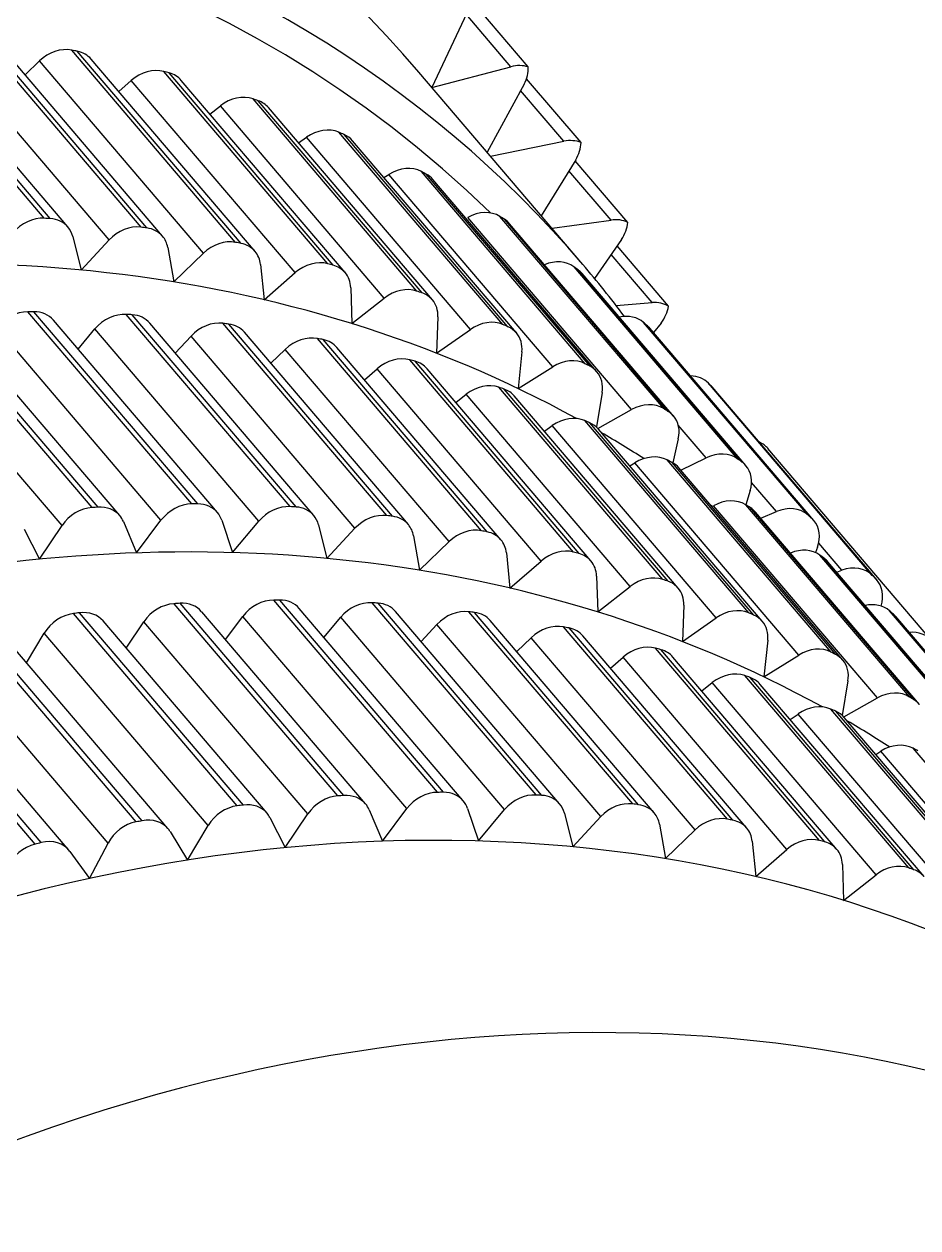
# Model space of a CAD drawing. Extents: x 741 to 1339, y 725 to 848.
# Drawn here: x 1106.60554 to 1106.6097, y 787.24812 to 787.25372 of the extents above; entities that cross this region are included whole.
import ezdxf

# ---------------------------------------------------------------- set-up
doc = ezdxf.new("R2010")
doc.units = 0
doc.header["$MEASUREMENT"] = 0
doc.linetypes.add('CONTINU', pattern=[0])
for name, color, linetype in [('Lay Out', 31, 'CONTINUOUS'), ('PAREDES', 7, 'CONTINUOUS'), ('PENA-008', 8, 'CONTINUOUS')]:
    doc.layers.add(name, color=color, linetype=linetype)

# ---------------------------------------------------------------- blocks, each defined once
blk = doc.blocks.new('A$C12870BC7')
at = {"layer": 'Lay Out', "linetype": 'CONTINU', "ltscale": 0.6}
for p, q in [((1.252118120407999, 1.479768781828554), (1.252120744874787, 1.480944542950212)), ((1.252137773391837, 1.47974973918592), (1.252140336824482, 1.48092550030735)), ((1.252174760063326, 1.479666732794314), (1.252177384530114, 1.480842493915972)), ((1.252281569758225, 1.479495959350672), (1.252284194225012, 1.48067172047233)), ((1.252432873320345, 1.479444324492462), (1.252435497787133, 1.48062008561412)), ((1.252451000451401, 1.479424305303993), (1.252453624918189, 1.480600066425424)), ((1.252481700609451, 1.479347890596657), (1.252484325076239, 1.480523651718087)), ((1.252483897837465, 1.480333713563525), (1.252577035891363, 1.480339450770018)), ((1.252574411424575, 1.479163567580301), (1.252577035891363, 1.480339450770018)), ((1.252721320530668, 1.479104242423929), (1.252723944997456, 1.48028000354536)), ((1.252737799740771, 1.479083368757912), (1.252740424207559, 1.480259129879343)), ((1.252762762692328, 1.479013667802676), (1.252765387159116, 1.480189550992392)), ((1.252764959920341, 1.479991922539668), (1.252842961514716, 1.479992654949157)), ((1.252840398081958, 1.478816893827499), (1.252842961514716, 1.479992654949157)), ((1.252982302390933, 1.47875000044148), (1.252984926857721, 1.479925761563138)), ((1.25299707264594, 1.478728272297914), (1.252999697112728, 1.479904033419345)), ((1.25301678666392, 1.478665773367922), (1.253019411130708, 1.479841534489353)), ((1.251250215344271, 1.47862915290095), (1.251252900845088, 1.479804914022608)), ((1.251410918159536, 1.478601809619178), (1.251413542626324, 1.479777570740609)), ((1.25143343974662, 1.47858496420433), (1.251436064213408, 1.479760725325988)), ((1.251484525297769, 1.478489873058763), (1.251487149764557, 1.479665634180421)), ((1.252163163582168, 1.479618515846298), (1.252091265399031, 1.479474353275393)), ((1.253018983891934, 1.479635361261145), (1.253080933514866, 1.479632797828501)), ((1.253078309048078, 1.478457036706843), (1.253080933514866, 1.479632797828501)), ((1.25321465925299, 1.478382941295806), (1.253217283719778, 1.479558702417236)), ((1.251616175876052, 1.478348151852217), (1.25161880034284, 1.479523912973875)), ((1.252091265399031, 1.479474353275393), (1.252281569758225, 1.479495959350672)), ((1.253227720552786, 1.478360480742751), (1.253230283985431, 1.479536241864182)), ((1.251774376292701, 1.478312629999365), (1.251777000759489, 1.479488391121023)), ((1.25179549409529, 1.478294685970624), (1.251798118562078, 1.479470447092282)), ((1.253242734944138, 1.478305427974348), (1.253245359410926, 1.479481189095779)), ((1.251839316587166, 1.47820533203155), (1.251841941053954, 1.479381093153208)), ((1.252465953808723, 1.479292105418764), (1.252382764314916, 1.479151971099029)), ((1.253244932172151, 1.479265616614313), (1.25328991431229, 1.479261344226572)), ((1.251841513815179, 1.479204582503073), (1.251961751014619, 1.479224601691541)), ((1.251959126547831, 1.478048840570111), (1.251961751014619, 1.479224601691541)), ((1.253287289845503, 1.478085583105141), (1.25328991431229, 1.479261344226572)), ((1.254232586162516, 1.479214714165593), (1.253883348977183, 1.479057978567582)), ((1.254225994478475, 1.478891599579967), (1.254226726887737, 1.479212028664662)), ((1.254287028589829, 1.478838133698375), (1.25428800513555, 1.479255973224937)), ((1.252114214224889, 1.478005140146408), (1.252116777657534, 1.479180901267839)), ((1.252133867208727, 1.477986097503546), (1.252136430641372, 1.479161858624977)), ((1.252382764314916, 1.479151971099029), (1.252574411424575, 1.479163567580301)), ((1.253417475605033, 1.478004529805204), (1.253420100071821, 1.479180412994921)), ((1.253428705881561, 1.477981458911174), (1.253431330348349, 1.479157220032604)), ((1.253439753055659, 1.477934096440706), (1.253442316488417, 1.479109857562136)), ((1.253881823124402, 1.47797535550005), (1.25388444759119, 1.47915111662148)), ((1.252170853880216, 1.477903091112168), (1.252173478347004, 1.479078852233599)), ((1.253883348977183, 1.479057978567582), (1.254225994478475, 1.478891599579967)), ((1.252742255230942, 1.478950680599766), (1.252648140631209, 1.478815062804344)), ((1.25217305110823, 1.478895994035994), (1.252280288041902, 1.478908078789956)), ((1.252277663575114, 1.477732317668526), (1.252280288041902, 1.478908078789956)), ((1.2534418282155, 1.478883909281805), (1.253469049429214, 1.478879881030409)), ((1.253466424962426, 1.477704119908978), (1.253469049429214, 1.478879881030409)), ((1.252428967137234, 1.477680682810316), (1.252431591604022, 1.478856443931747)), ((1.252447094268291, 1.47766066362162), (1.252449657700936, 1.478836424743278)), ((1.252648140631209, 1.478815062804344), (1.252840398081958, 1.478816893827499)), ((1.250190235931996, 1.477585103391831), (1.250192860398784, 1.478760864513262)), ((1.253589896969743, 1.477616474925), (1.25359258247056, 1.478792236046658)), ((1.253599296222774, 1.477592915758052), (1.253601920689562, 1.478768676879483)), ((1.254219891067351, 1.478789672614013), (1.253883348977183, 1.478660768570691)), ((1.254187726090549, 1.47846765664228), (1.254188397465782, 1.478777587859824)), ((1.254244426780019, 1.478411139055126), (1.254245281257681, 1.478801879436261)), ((1.250216297497559, 1.477572042092035), (1.250218921964347, 1.478747803213466)), ((1.251105076227418, 1.47873120193519), (1.251068577828846, 1.478578494588575)), ((1.252477733392197, 1.477584126845997), (1.252480418893128, 1.478760010035714)), ((1.253606925486793, 1.477553243585746), (1.25360954995358, 1.478729004707176)), ((1.250291857727461, 1.477461814486944), (1.250294421160106, 1.47863769767666)), ((1.251068577828846, 1.478578494588575), (1.251250215344271, 1.47862915290095)), ((1.252991030268845, 1.478595584139768), (1.252886356767817, 1.478465215277922)), ((1.25388328794304, 1.478637941813005), (1.254187726090549, 1.47846765664228)), ((1.250451645031035, 1.477367821955269), (1.25045420846368, 1.478543583076927)), ((1.252479930620211, 1.478570071881151), (1.252573129708253, 1.478575687019358)), ((1.252570505241465, 1.477399925897927), (1.252573129708253, 1.478575687019358)), ((1.250615277483575, 1.477357324088118), (1.250617901950363, 1.478533085209776)), ((1.250640240435132, 1.477342920037856), (1.25064286490192, 1.478518803227573)), ((1.252717414347558, 1.477340600741556), (1.252720038814346, 1.478516361863214)), ((1.252733893557661, 1.477319727075539), (1.252736518024449, 1.47849548819697)), ((1.253614981989472, 1.477314111937332), (1.25361760645626, 1.478489873058763)), ((1.251479337398337, 1.47845752497976), (1.251430876313862, 1.478307014861159)), ((1.252758856509217, 1.477250026120302), (1.252761419941862, 1.47842578724196)), ((1.252886356767817, 1.478465215277922), (1.253078309048078, 1.478457036706843)), ((1.250707255889438, 1.477237331025137), (1.250709880356226, 1.478413092146795)), ((1.253731313005801, 1.47722036354223), (1.253733937472589, 1.478396124663888)), ((1.25373882020142, 1.477196316102365), (1.253741444668208, 1.478372077223796)), ((1.251430876313862, 1.478307014861159), (1.251616175876052, 1.478348151852217)), ((1.253743580862078, 1.477164578364338), (1.253746205328866, 1.478340461554282)), ((1.254173566176746, 1.478366217949244), (1.253882494499635, 1.478272713690487)), ((1.254115949975585, 1.478046521273811), (1.254116621350818, 1.47834802978393)), ((1.254168073106712, 1.477987196117667), (1.25416892758426, 1.478364753130492)), ((1.250709514151595, 1.478251351751553), (1.250861550122977, 1.478302742473417)), ((1.250858925656189, 1.477126981351759), (1.250861550122977, 1.478302742473417)), ((1.251021459494837, 1.477108060777411), (1.251024022927481, 1.478283821898842)), ((1.2510452017641, 1.477092313976684), (1.251047826230888, 1.478268075098114)), ((1.252760992703088, 1.478228280857522), (1.252839055331606, 1.478229013266784)), ((1.252836430864818, 1.477053130077067), (1.252839055331606, 1.478229013266784)), ((1.253211119274511, 1.478228402925808), (1.253096375145105, 1.478103771270227)), ((1.251104038647554, 1.476991851829254), (1.251106663114342, 1.478167612950685)), ((1.251831260084487, 1.47816504951804), (1.251770897348365, 1.478017346968656)), ((1.25297833517368, 1.476986358759333), (1.252980959640468, 1.478162119880764)), ((1.253882311397319, 1.478195932778519), (1.254115949975585, 1.478046521273811)), ((1.252993166462829, 1.476964630615541), (1.252995790929617, 1.478140391737199)), ((1.253096375145105, 1.478103771270227), (1.253287289845503, 1.478085583105141)), ((1.251106296909597, 1.478001478099642), (1.251248933627949, 1.478041272340235)), ((1.251246309161161, 1.476865511218804), (1.251248933627949, 1.478041272340235)), ((1.251770897348365, 1.478017346968656), (1.251959126547831, 1.478048840570111)), ((1.253012880480696, 1.476902131685549), (1.253015504947484, 1.478077892806979)), ((1.251407011976312, 1.476838167936805), (1.2514096364431, 1.478013929058235)), ((1.251429533563396, 1.476821322521957), (1.251432096996155, 1.477997083643615)), ((1.253840991303832, 1.476817660475419), (1.253843676804763, 1.47799342159685)), ((1.253846606442153, 1.476793246830923), (1.253849230908941, 1.477969007952353)), ((1.253849230908941, 1.476769809732033), (1.253851855375729, 1.477945570853691)), ((1.254093794593246, 1.477946181194667), (1.253880907612711, 1.47789015188043)), ((1.254011032338212, 1.477630146566), (1.254011642679302, 1.477924575119388)), ((1.254058272740394, 1.477568135908925), (1.254059127217943, 1.477937026077981)), ((1.251480619114659, 1.476726231376617), (1.251483243581447, 1.477901992498047)), ((1.253015016674681, 1.477871719578772), (1.253077027331756, 1.477869156146127)), ((1.253074402864968, 1.47669327295641), (1.253077027331756, 1.477869156146127)), ((1.252159257399057, 1.477854874164152), (1.252087359215807, 1.477710711593019)), ((1.253401728804306, 1.47785060177641), (1.253277280251268, 1.477732073531953)), ((1.251482877376816, 1.47773097491806), (1.251614833125586, 1.477760271291501)), ((1.251612269692941, 1.476584510169843), (1.251614833125586, 1.477760271291501)), ((1.25321075306988, 1.476619177545146), (1.253213316502524, 1.477795060734863)), ((1.253223753335533, 1.476596839060377), (1.253226377802321, 1.477772600182035)), ((1.251770470109591, 1.476548866248933), (1.251773033542236, 1.47772474943865)), ((1.251791587912066, 1.476530922220192), (1.251794151344825, 1.477706683341623)), ((1.252087359215807, 1.477710711593019), (1.252277663575114, 1.477732317668526)), ((1.253238828761027, 1.476541786291975), (1.253241453227815, 1.477717547413405)), ((1.253277280251268, 1.477732073531953), (1.253466424962426, 1.477704119908978)), ((1.253875292474504, 1.477728899758333), (1.254011032338212, 1.477630146566)), ((1.251835410404055, 1.476441690349404), (1.2518379738367, 1.477617451470834)), ((1.253918626693576, 1.476410196747949), (1.253921251160364, 1.47758595786938)), ((1.25246198659147, 1.477528341668332), (1.252378858131806, 1.477388329416655)), ((1.253922288740227, 1.476385538966881), (1.253924852172872, 1.477561300088311)), ((1.253923387354234, 1.47637028043907), (1.253925950786879, 1.477546041560501)), ((1.253980881487109, 1.477531027169036), (1.253925950786879, 1.477519674824336)), ((1.253240964955012, 1.477501974932167), (1.253285947095037, 1.47749758047614)), ((1.253283383662392, 1.476321819354482), (1.253285947095037, 1.47749758047614)), ((1.250291491522717, 1.477454002120496), (1.250279467802784, 1.477298853409522)), ((1.251837607632069, 1.47744081875264), (1.251957844831509, 1.477460960009395)), ((1.251955220364721, 1.476285198887737), (1.251957844831509, 1.477460960009395)), ((1.252110247007636, 1.476241498464034), (1.252112871474424, 1.477417259585465)), ((1.253413569421923, 1.476240888122831), (1.253416193888711, 1.477416649244489)), ((1.253562004380797, 1.477463645510099), (1.253437616861788, 1.477359521316131)), ((1.250279467802784, 1.477298853409522), (1.250451645031035, 1.477367821955269)), ((1.252129899991473, 1.476222455821173), (1.252132524458261, 1.477398216942831)), ((1.252378858131806, 1.477388329416655), (1.252570505241465, 1.477399925897927)), ((1.25342479969845, 1.4762178172288), (1.253427424165238, 1.477393578350231)), ((1.252166947697106, 1.476139327361508), (1.25216951112975, 1.477315210551225)), ((1.253435846872549, 1.476170332690046), (1.253438410305307, 1.47734621587999)), ((1.253438349271164, 1.477349877926528), (1.253614981989472, 1.477314111937332)), ((1.250705974173115, 1.477221218019778), (1.250681621562649, 1.477066923786353)), ((1.252169144925119, 1.477132230285335), (1.252276381858792, 1.477144437107583)), ((1.252273757392004, 1.475968675986152), (1.252276381858792, 1.477144437107583)), ((1.252738349047831, 1.477186916849107), (1.252644234448098, 1.477051421121971)), ((1.253963791935917, 1.475999559246631), (1.253966416402704, 1.477175320368062)), ((1.253965500891127, 1.475974779397276), (1.253968125357915, 1.477150540518934)), ((1.253965745027472, 1.475967699440318), (1.25396830846023, 1.477143460561976)), ((1.250681621562649, 1.477066923786353), (1.250858925656189, 1.477126981351759)), ((1.252425060954124, 1.475917041127943), (1.252427685420912, 1.477092802249373)), ((1.25343792203239, 1.477120145531373), (1.25346508221196, 1.477116239348263)), ((1.253462457745172, 1.475940356158546), (1.25346508221196, 1.477116239348263)), ((1.253732350585665, 1.476917268145073), (1.253732777824439, 1.477118192439704)), ((1.252443127051038, 1.475897021939474), (1.252445751517826, 1.477072783060905)), ((1.252644234448098, 1.477051421121971), (1.252836430864818, 1.477053130077067)), ((1.253585990786519, 1.475852833242854), (1.253588615253307, 1.477028594364285)), ((1.253691335662779, 1.477069243082425), (1.253599296222774, 1.477001495218857)), ((1.251101170044194, 1.476967560252817), (1.251064671645622, 1.476814852906202)), ((1.252473827209087, 1.475820485163851), (1.252476451675875, 1.476996246285282)), ((1.253595390039663, 1.475829274075679), (1.253598014506451, 1.477005035197337)), ((1.253602958269539, 1.475789601903372), (1.253605582736327, 1.47696536302503)), ((1.253605582736327, 1.476950104496993), (1.253732350585665, 1.476917268145073)), ((1.251064671645622, 1.476814852906202), (1.251246309161161, 1.476865511218804)), ((1.252476024437101, 1.476806430199005), (1.252569223525143, 1.476812045337212)), ((1.252566599058355, 1.475636284215554), (1.252569223525143, 1.476812045337212)), ((1.252987063051592, 1.476831820389336), (1.252882450584707, 1.476701573595548)), ((1.252713508164447, 1.47557695905941), (1.252716132631235, 1.476752720180841)), ((1.253976364962909, 1.475588189335824), (1.253978989429697, 1.476763950457482)), ((1.251475431215226, 1.476693883297614), (1.251426909096608, 1.476543373178785)), ((1.252729987374551, 1.475555963325107), (1.252732611841338, 1.476731846514824)), ((1.252882450584707, 1.476701573595548), (1.253074402864968, 1.47669327295641)), ((1.253611014772218, 1.475550470254959), (1.253613639239006, 1.476726231376617)), ((1.253818042477974, 1.476515175419465), (1.253818469716748, 1.476693639161041)), ((1.252754889291964, 1.475486384438156), (1.252757513758752, 1.476662145559587)), ((1.253727406822577, 1.475456721859857), (1.253730031289365, 1.476632482981515)), ((1.253789173343307, 1.476668981379973), (1.253730458528139, 1.476631018162763)), ((1.251426909096608, 1.476543373178785), (1.251612269692941, 1.476584510169843)), ((1.25373491401831, 1.475432674419991), (1.253737477450954, 1.47660843554165)), ((1.253739674678968, 1.475400936682192), (1.253742299145756, 1.476576697803623)), ((1.253742238111727, 1.47653922285933), (1.253818042477974, 1.476515175419465)), ((1.252757086519978, 1.476464639175148), (1.252835149148382, 1.476465249516352)), ((1.252832524681594, 1.475289488394694), (1.252835149148382, 1.476465249516352)), ((1.2532072130914, 1.476464639175148), (1.253092468961995, 1.476340007519795)), ((1.251827292867347, 1.476401285767608), (1.251766991165255, 1.476253705286283)), ((1.252974428990569, 1.47522271707696), (1.252977053457357, 1.476398478198391)), ((1.252989199245576, 1.475200988933395), (1.252991884746393, 1.476376750054825)), ((1.253008974297586, 1.475138490003175), (1.253011537730345, 1.476314251124833)), ((1.253092468961995, 1.476340007519795), (1.253283383662392, 1.476321819354482)), ((1.251766991165255, 1.476253705286283), (1.251955220364721, 1.476285198887737)), ((1.253855090183606, 1.476264447289779), (1.253832202391777, 1.476251508058269)), ((1.253871752496025, 1.47610954271515), (1.253872118700656, 1.476275555498134)), ((1.253837085120722, 1.475054018793045), (1.25383970958751, 1.476229779914703)), ((1.253842700258929, 1.475029605148549), (1.253845263691687, 1.47620536626998)), ((1.253845263691687, 1.475006045981601), (1.253847949192505, 1.476181929171318)), ((1.252155290181804, 1.476091232481778), (1.252083453032697, 1.475947069910646)), ((1.25301111049157, 1.476108077896626), (1.253073060114502, 1.476105392395695)), ((1.253070496681858, 1.474929631274037), (1.253073060114502, 1.476105392395695)), ((1.253397761587053, 1.476086838025751), (1.253273374068044, 1.475968431849807)), ((1.253847766090303, 1.476118697831836), (1.253871752496025, 1.47610954271515)), ((1.253206785852626, 1.474855535863), (1.253209410319414, 1.476031296984431)), ((1.252083453032697, 1.475947069910646), (1.252273757392004, 1.475968675986152)), ((1.253219847152423, 1.474833075309945), (1.25322247161921, 1.476008836431376)), ((1.253273374068044, 1.475968431849807), (1.253462457745172, 1.475940356158546)), ((1.253234922577917, 1.474778022541543), (1.253237547044705, 1.475953783662973)), ((1.253914720510465, 1.474646555065576), (1.253917344977253, 1.475822316187006)), ((1.253918382557117, 1.474621897284507), (1.253920945989762, 1.475797658406165)), ((1.25245808040836, 1.475764699985959), (1.252374951948696, 1.475624565666223)), ((1.253237058771788, 1.475738333249794), (1.253282040911927, 1.475733938793766)), ((1.253919420136981, 1.474606516688411), (1.253922044603769, 1.475782277810069)), ((1.253279416445139, 1.474558177672336), (1.253282040911927, 1.475733938793766)), ((1.253558098197686, 1.475700003827953), (1.253433649644535, 1.475595879633985)), ((1.252374951948696, 1.475624565666223), (1.252566599058355, 1.475636284215554)), ((1.25340960220467, 1.474477246440685), (1.253412226671458, 1.475653007562116)), ((1.253420832481197, 1.474454175546427), (1.253423517982128, 1.475629936668085)), ((1.253431879655295, 1.4744066910079), (1.253434504122083, 1.475582452129331)), ((1.253434443088054, 1.475586236244382), (1.253611014772218, 1.475550470254959)), ((1.252734442864607, 1.47542327516696), (1.252640328264874, 1.475287779439597)), ((1.25343401584928, 1.475356503849), (1.25346117602885, 1.47535247559783)), ((1.253458551562062, 1.474176714476172), (1.25346117602885, 1.47535247559783)), ((1.252640328264874, 1.475287779439597), (1.252832524681594, 1.475289488394694)), ((1.253582084603408, 1.474089191560481), (1.253584709070196, 1.475264952681911)), ((1.252983156868481, 1.475068178706962), (1.252878483367454, 1.474937809845116)), ((1.252878483367454, 1.474937809845116), (1.253070496681858, 1.474929631274037))]:
    blk.add_line(p, q, dxfattribs=at)
for centre, radius, start, end in [((1.151145028190626, 3.019458048536237), 1.466147559632665, 260.8806133861786, 279.1194392848835), ((1.151405054223687, -152.0120700021812), 153.5083563845369, 89.91880504420473, 89.98258411673037), ((1.151502251046168, -139.2079298280055), 140.6997006626653, 89.91172979516497, 89.98109781526222)]:
    blk.add_arc(centre, radius, start, end, dxfattribs=at)
for centre, major_axis, ratio, start_param, end_param in [((1.15114504890937, 5.828385070437591), (2.344892712631126e-15, 4.255094146988052), 0.5783642864339333, 3.047316074371338, 3.235869169235229), ((1.246034606390822, 1.479168450309018), (0.007849841200368564, -1.745575585321846e-05), 0.8089340818482185, 4.205712230032077e-06, 2.229350805282593), ((1.246031981924034, 1.477992689187587), (0.007849841200368564, -1.745575585321846e-05), 0.8089340818482185, 6.283098220825195, 9.424691200256348), ((1.246031981924034, 1.477992689187587), (0.007699819354609102, -1.708955118496912e-05), 0.8089340707589203, 0.07397518306970596, 3.061085939407349), ((1.246026732990458, 1.475641166944499), (0.007699819354609102, -1.708955118496912e-05), 0.8089340707589203, 0.2972365319728851, 0.9991498589515686), ((1.252589242713725, 1.480210424658409), (0.000159970405913555, -3.662046682493362e-07), 0.8089340472728174, 0.5714225769042969, 1.648749470710754), ((1.246029357457246, 1.476816928066157), (0.00794981507480062, -1.769989229871801e-05), 0.8089341051817623, 0.5675672292709351, 0.5714225769042969), ((1.252605355719083, 1.480189917197023), (0.000159970405913555, -3.662046682493362e-07), 0.8089340472728174, 3.401769888000672e-08, 0.5675672292709351), ((1.252844914606271, 1.479863262632918), (0.000159970405913555, -3.662046682493362e-07), 0.8089340472728174, 0.5073084235191345, 1.584635376930237), ((1.246029357457246, 1.476816928066157), (0.00794981507480062, -1.769989229871801e-05), 0.8089341051817623, 0.5034530758857727, 0.5073084235191345), ((1.252859440724706, 1.479841900693984), (0.000159970405913555, -3.662046682493362e-07), 0.8089340472728174, 6.283185482025146, 6.786638259887695), ((1.251995502878231, 1.479685775437176), (0.000159970405913555, -3.662046682493362e-07), 0.8089340472728174, 0.6996508240699768, 1.776977777481079), ((1.246026732990458, 1.475641166944499), (0.00794981507480062, -1.769989229871801e-05), 0.8089341051817623, 0.695795476436615, 0.6996508240699768), ((1.252014789657437, 1.479667098998945), (0.000159970405913555, -3.662046682493362e-07), 0.8089340472728174, 0.0001322138559771702, 0.695795476436615), ((1.252014789657437, 1.479667098998945), (0.000159970405913555, -3.662046682493362e-07), 0.8089340472728174, 5.90165376663208, 6.283317565917969), ((1.253072571841699, 1.479503527580547), (0.000159970405913555, -3.662046682493362e-07), 0.8089340472728174, 0.4431942999362946, 1.520521283149719), ((1.246029357457246, 1.476816928066157), (0.00794981507480062, -1.769989229871801e-05), 0.8089341051817623, 0.4393389225006104, 0.4431942999362946), ((1.25166121905022, 1.479399159250008), (0.000159970405913555, -3.662046682493362e-07), 0.8089340472728174, 0.7637649774551392, 1.841091871261597), ((1.252303969277136, 1.479367787716839), (0.000159970405913555, -3.662046682493362e-07), 0.8089340472728174, 0.6355367302894592, 1.712863683700562), ((1.253085389005037, 1.479481433232124), (0.000159970405913555, -3.662046682493362e-07), 0.8089340472728174, 6.283185005187988, 6.722524166107178), ((1.246025451274136, 1.475053286383783), (0.00794981507480062, -1.769989229871801e-05), 0.8089341051817623, 0.7599096298217773, 0.7637649774551392), ((1.251681909614035, 1.479381459357839), (0.000159970405913555, -3.662046682493362e-07), 0.8089340472728174, 6.283185005187988, 7.043095111846924), ((1.246026732990458, 1.475641166944499), (0.00794981507480062, -1.769989229871801e-05), 0.8089341051817623, 0.6316813230514526, 0.6355367302894592), ((1.252321730203562, 1.479348134733002), (0.000159970405913555, -3.662046682493362e-07), 0.8089340472728174, 3.284769150013744e-07, 0.6316813230514526), ((1.252321730203562, 1.479348134733002), (0.000159970405913555, -3.662046682493362e-07), 0.8089340472728174, 5.837539672851562, 6.283185482025146), ((1.251994221161908, 1.47909789487646), (0.000159970405913555, -3.662046682493362e-07), 0.8089340472728174, 0.6996508240699768, 1.776977777481079), ((1.253271359942346, 1.479132806388108), (0.000159970405913555, -3.662046682493362e-07), 0.8089340472728174, 0.3790801763534546, 1.456407070159912), ((1.246025451274136, 1.475053286383783), (0.00794981507480062, -1.769989229871801e-05), 0.8089341051817623, 0.695795476436615, 0.6996508240699768), ((1.252013446906972, 1.479079096370171), (0.000159970405913555, -3.662046682493362e-07), 0.8089340472728174, 0.0001322138559771702, 0.695795476436615), ((1.252586618246823, 1.479034541468693), (0.000159970405913555, -3.662046682493362e-07), 0.8089340472728174, 0.5714225769042969, 1.648749470710754), ((1.246029357457246, 1.476816928066157), (0.00794981507480062, -1.769989229871801e-05), 0.8089341051817623, 0.3752247989177704, 0.3790801763534546), ((1.253282346082415, 1.479110101698708), (0.000159970405913555, -3.662046682493362e-07), 0.8089340472728174, 6.283019065856934, 6.65841007232666), ((1.246022826807348, 1.473877525262125), (0.007699819354609102, -1.708955118496912e-05), 0.8089340707589203, 0.2972365319728851, 0.9991498589515686), ((1.246026732990458, 1.475641166944499), (0.00794981507480062, -1.769989229871801e-05), 0.8089341051817623, 0.5675672292709351, 0.5714225769042969), ((1.252602731252296, 1.479014156075593), (0.000159970405913555, -3.662046682493362e-07), 0.8089340472728174, 3.401741111019874e-08, 0.5675672292709351), ((1.252602731252296, 1.479014156075593), (0.000159970405913555, -3.662046682493362e-07), 0.8089340472728174, 5.773425579071045, 6.283185482025146), ((1.252302687560814, 1.478779907156124), (0.000159970405913555, -3.662046682493362e-07), 0.8089340472728174, 0.6355367302894592, 1.712863683700562), ((1.253440363396749, 1.478752563874124), (0.000159970405913555, -3.662046682493362e-07), 0.8089340472728174, 0.3149660229682922, 1.392292976379395), ((1.254143720496359, 1.478780639565386), (0.000159970405913555, -3.662046682493362e-07), 0.8089340472728174, 0.4625006020069122, 1.032553672790527), ((1.246025451274136, 1.475053286383783), (0.00794981507480062, -1.769989229871801e-05), 0.8089341051817623, 0.6316813230514526, 0.6355367302894592), ((1.252320387453096, 1.478760254172286), (0.000159970405913555, -3.662046682493362e-07), 0.8089340472728174, 3.284772276401782e-07, 0.6316813230514526), ((1.252842290139483, 1.478687379443201), (0.000159970405913555, -3.662046682493362e-07), 0.8089340472728174, 0.5073084235191345, 1.584635376930237), ((1.254151288726121, 1.478906736039491), (0.000159970405913555, -3.662046682493362e-07), 0.8089340472728174, 5.157229900360107, 5.727282524108887), ((1.246029357457246, 1.476816928066157), (0.00794981507480062, -1.769989229871801e-05), 0.8089341051817623, 0.311110645532608, 0.3149660229682922), ((1.253449518513548, 1.478729370911807), (0.000159970405913555, -3.662046682493362e-07), 0.8089340472728174, 8.544111551600508e-08, 0.311110645532608), ((1.246026732990458, 1.475641166944499), (0.00794981507480062, -1.769989229871801e-05), 0.8089341051817623, 0.5034530758857727, 0.5073084235191345), ((1.252856816257918, 1.478666139572553), (0.000159970405913555, -3.662046682493362e-07), 0.8089340472728174, 6.283185482025146, 6.786638259887695), ((1.246018859590095, 1.472113761511693), (0.007699819354609102, -1.708955118496912e-05), 0.8089340707589203, 0.9991498589515686, 3.102003335952759), ((1.252856816257918, 1.478666139572553), (0.000159970405913555, -3.662046682493362e-07), 0.8089340472728174, 5.709311485290527, 6.283185482025146), ((1.25130246054357, 1.478506840541897), (0.000159970405913555, -3.662046682493362e-07), 0.8089340472728174, 0.8278791308403015, 1.905206084251404), ((1.246022826807348, 1.473877525262125), (0.00794981507480062, -1.769989229871801e-05), 0.8089341051817623, 0.8240237236022949, 0.8278791308403015), ((1.25132455489188, 1.478490239263394), (0.000159970405913555, -3.662046682493362e-07), 0.8089340472728174, 6.283023834228516, 7.107209205627441), ((1.252585275496472, 1.478446660907977), (0.000159970405913555, -3.662046682493362e-07), 0.8089340472728174, 0.5714225769042969, 1.648749470710754), ((1.25132455489188, 1.478490239263394), (0.000159970405913555, -3.662046682493362e-07), 0.8089340472728174, 6.029881954193115, 6.283023834228516), ((1.246025451274136, 1.475053286383783), (0.00794981507480062, -1.769989229871801e-05), 0.8089341051817623, 0.5675672292709351, 0.5714225769042969), ((1.252601449535973, 1.478426153446591), (0.000159970405913555, -3.662046682493362e-07), 0.8089340472728174, 3.40174004520577e-08, 0.5675672292709351), ((1.253578849795531, 1.478364264857575), (0.000159970405913555, -3.662046682493362e-07), 0.8089340472728174, 0.2508518993854523, 1.328178882598877), ((1.25307000840894, 1.478327766459117), (0.000159970405913555, -3.662046682493362e-07), 0.8089340472728174, 0.4431942999362946, 1.520521283149719), ((1.254096846298808, 1.478361213152013), (0.000159970405913555, -3.662046682493362e-07), 0.8089340472728174, 0.3983864784240723, 0.9684394598007202), ((1.246026732990458, 1.475641166944499), (0.00794981507480062, -1.769989229871801e-05), 0.8089341051817623, 0.4393389225006104, 0.4431942999362946), ((1.246029357457246, 1.476816928066157), (0.00794981507480062, -1.769989229871801e-05), 0.8089341051817623, 0.2469965219497681, 0.2508518993854523), ((1.253586234922977, 1.478340827758913), (0.000159970405913555, -3.662046682493362e-07), 0.8089340472728174, 6.283185482025146, 6.530181884765625), ((1.254114363088775, 1.478486577216856), (0.000159970405913555, -3.662046682493362e-07), 0.8089340472728174, 5.093115329742432, 5.663168430328369), ((1.25092337767785, 1.478183359751412), (0.000159970405913555, -3.662046682493362e-07), 0.8089340472728174, 0.8919932246208191, 1.969320178031921), ((1.251658655617575, 1.478223398128577), (0.000159970405913555, -3.662046682493362e-07), 0.8089340472728174, 0.7637649774551392, 1.841091871261597), ((1.246022826807348, 1.473877525262125), (0.00794981507480062, -1.769989229871801e-05), 0.8089341051817623, 0.7599096298217773, 0.7637649774551392), ((1.253082764538249, 1.478305672110693), (0.000159970405913555, -3.662046682493362e-07), 0.8089340472728174, 6.283185005187988, 6.722524166107178), ((1.246021484056882, 1.47328964470141), (0.00794981507480062, -1.769989229871801e-05), 0.8089341051817623, 0.8881378769874573, 0.8919932246208191), ((1.250946631674196, 1.478167979155543), (0.000159970405913555, -3.662046682493362e-07), 0.8089340472728174, 2.948920609924244e-07, 0.8881378769874573), ((1.251679285147247, 1.478205698236181), (0.000159970405913555, -3.662046682493362e-07), 0.8089340472728174, 6.283185005187988, 7.043095111846924), ((1.253082764538249, 1.478305672110693), (0.000159970405913555, -3.662046682493362e-07), 0.8089340472728174, 5.64519739151001, 6.283185005187988), ((1.251679285147247, 1.478205698236181), (0.000159970405913555, -3.662046682493362e-07), 0.8089340472728174, 5.965767860412598, 6.283185005187988), ((1.252841008423047, 1.478099498882486), (0.000159970405913555, -3.662046682493362e-07), 0.8089340472728174, 0.5073084235191345, 1.584635376930237), ((1.246025451274136, 1.475053286383783), (0.00794981507480062, -1.769989229871801e-05), 0.8089341051817623, 0.5034530758857727, 0.5073084235191345), ((1.252855473507452, 1.478078259011838), (0.000159970405913555, -3.662046682493362e-07), 0.8089340472728174, 6.283185482025146, 6.786638259887695), ((1.253686391899691, 1.477969740361615), (0.000159970405913555, -3.662046682493362e-07), 0.8089340472728174, 0.1867377609014511, 1.192118883132935), ((1.251301178827248, 1.477918959980954), (0.000159970405913555, -3.662046682493362e-07), 0.8089340472728174, 0.8278791308403015, 1.905206084251404), ((1.25199159669512, 1.477922011686516), (0.000159970405913555, -3.662046682493362e-07), 0.8089340472728174, 0.6996508240699768, 1.776977777481079), ((1.253268735475558, 1.47795704526645), (0.000159970405913555, -3.662046682493362e-07), 0.8089340472728174, 0.3790801763534546, 1.456407070159912), ((1.254016830578735, 1.477945082580774), (0.000159970405913555, -3.662046682493362e-07), 0.8089340472728174, 0.3342723548412323, 0.9043253660202026), ((1.246021484056882, 1.47328964470141), (0.00794981507480062, -1.769989229871801e-05), 0.8089341051817623, 0.8240237236022949, 0.8278791308403015), ((1.251323212141415, 1.477902358702678), (0.000159970405913555, -3.662046682493362e-07), 0.8089340472728174, 6.283023834228516, 7.107209205627441), ((1.246022826807348, 1.473877525262125), (0.00794981507480062, -1.769989229871801e-05), 0.8089341051817623, 0.695795476436615, 0.6996508240699768), ((1.252010822440184, 1.477903335248513), (0.000159970405913555, -3.662046682493362e-07), 0.8089340472728174, 0.0001322138559771702, 0.695795476436615), ((1.246026732990458, 1.475641166944499), (0.00794981507480062, -1.769989229871801e-05), 0.8089341051817623, 0.3752247989177704, 0.3790801763534546), ((1.253279721615627, 1.47793434057705), (0.000159970405913555, -3.662046682493362e-07), 0.8089340472728174, 6.283019065856934, 6.65841007232666), ((1.246029357457246, 1.476816928066157), (0.00794981507480062, -1.769989229871801e-05), 0.8089341051817623, 0.1828823834657669, 0.1867377609014511), ((1.254044234894764, 1.47806922596321), (0.000159970405913555, -3.662046682493362e-07), 0.8089340472728174, 5.029001235961914, 5.599054336547852), ((1.253279721615627, 1.47793434057705), (0.000159970405913555, -3.662046682493362e-07), 0.8089340472728174, 5.581083297729492, 6.283019065856934), ((1.253691823935696, 1.477945814990036), (0.000159970405913555, -3.662046682493362e-07), 0.8089340472728174, 6.283185005187988, 6.466067790985107), ((1.246031981924034, 1.477992689187587), (0.007849841200368564, -1.745575585321846e-05), 0.8089340818482185, 6.234360694885254, 6.283098220825195), ((1.252010822440184, 1.477903335248513), (0.000159970405913555, -3.662046682493362e-07), 0.8089340472728174, 5.90165376663208, 6.283317565917969), ((1.253068665658475, 1.477739763830115), (0.000159970405913555, -3.662046682493362e-07), 0.8089340472728174, 0.4431942999362946, 1.520521283149719), ((1.25165731286711, 1.477635517567862), (0.000159970405913555, -3.662046682493362e-07), 0.8089340472728174, 0.7637649774551392, 1.841091871261597), ((1.246025451274136, 1.475053286383783), (0.00794981507480062, -1.769989229871801e-05), 0.8089341051817623, 0.4393389225006104, 0.4431942999362946), ((1.253081482821926, 1.477717791549978), (0.000159970405913555, -3.662046682493362e-07), 0.8089340472728174, 6.283185005187988, 6.722524166107178), ((1.246021484056882, 1.47328964470141), (0.00794981507480062, -1.769989229871801e-05), 0.8089341051817623, 0.7599096298217773, 0.7637649774551392), ((1.251678003430925, 1.477617817675466), (0.000159970405913555, -3.662046682493362e-07), 0.8089340472728174, 6.283185005187988, 7.043095111846924), ((1.252300002059883, 1.477604146034466), (0.000159970405913555, -3.662046682493362e-07), 0.8089340472728174, 0.6355367302894592, 1.712863683700562), ((1.253437738929961, 1.477576680684408), (0.000159970405913555, -3.662046682493362e-07), 0.8089340472728174, 0.3149660229682922, 1.392292976379395), ((1.246022826807348, 1.473877525262125), (0.00794981507480062, -1.769989229871801e-05), 0.8089341051817623, 0.6316813230514526, 0.6355367302894592), ((1.252317762986308, 1.477584493050628), (0.000159970405913555, -3.662046682493362e-07), 0.8089340472728174, 3.284769150013744e-07, 0.6316813230514526), ((1.253762440402511, 1.477570455204997), (0.000159970405913555, -3.662046682493362e-07), 0.8089340472728174, 0.12262362241745, 0.983066737651825), ((1.250106314028812, 1.477474997854799), (0.000159970405913555, -3.662046682493362e-07), 0.8089340472728174, 1.020221471786499, 2.097548484802246), ((1.246018859590095, 1.472113761511693), (0.00794981507480062, -1.769989229871801e-05), 0.8089341051817623, 1.016366124153137, 1.020221471786499), ((1.252317762986308, 1.477584493050628), (0.000159970405913555, -3.662046682493362e-07), 0.8089340472728174, 5.837539672851562, 6.283185482025146), ((1.246026732990458, 1.475641166944499), (0.00794981507480062, -1.769989229871801e-05), 0.8089341051817623, 0.311110645532608, 0.3149660229682922), ((1.25344689404676, 1.477553609790377), (0.000159970405913555, -3.662046682493362e-07), 0.8089340472728174, 8.544105156715887e-08, 0.311110645532608), ((1.246029357457246, 1.476816928066157), (0.00794981507480062, -1.769989229871801e-05), 0.8089341051817623, 0.1187682524323463, 0.12262362241745), ((1.253904039540885, 1.477533956806539), (0.000159970405913555, -3.662046682493362e-07), 0.8089340472728174, 0.2701582014560699, 0.8402112126350403), ((1.250131826287429, 1.477462180691575), (0.000159970405913555, -3.662046682493362e-07), 0.8089340472728174, 6.222224712371826, 7.299551486968994), ((1.25344689404676, 1.477553609790377), (0.000159970405913555, -3.662046682493362e-07), 0.8089340472728174, 5.516969203948975, 6.283185482025146), ((1.25376598038099, 1.477546407765132), (0.000159970405913555, -3.662046682493362e-07), 0.8089340472728174, 6.283090591430664, 6.40195369720459), ((1.253941209314689, 1.477656513302165), (0.000159970405913555, -3.662046682493362e-07), 0.8089340472728174, 4.964887142181396, 5.534940242767334), ((1.24601629615745, 1.470938000390262), (0.007699819354609102, -1.708955118496912e-05), 0.8089340707589203, 0.9991498589515686, 3.14150857925415), ((1.253267392725206, 1.477369164705735), (0.000159970405913555, -3.662046682493362e-07), 0.8089340472728174, 0.3790801763534546, 1.456407070159912), ((1.251990314978798, 1.477334131125801), (0.000159970405913555, -3.662046682493362e-07), 0.8089340472728174, 0.6996508240699768, 1.776977777481079), ((1.246021484056882, 1.47328964470141), (0.00794981507480062, -1.769989229871801e-05), 0.8089341051817623, 0.695795476436615, 0.6996508240699768), ((1.246025451274136, 1.475053286383783), (0.00794981507480062, -1.769989229871801e-05), 0.8089341051817623, 0.3752247989177704, 0.3790801763534546), ((1.250522810804796, 1.477251857143685), (0.000159970405913555, -3.662046682493362e-07), 0.8089340472728174, 0.9561073780059814, 2.033434391021729), ((1.252009540723861, 1.477315454687798), (0.000159970405913555, -3.662046682493362e-07), 0.8089340472728174, 0.0001322138559771702, 0.695795476436615), ((1.252582712063713, 1.477270899786546), (0.000159970405913555, -3.662046682493362e-07), 0.8089340472728174, 0.5714225769042969, 1.648749470710754), ((1.253278439899304, 1.477346460016335), (0.000159970405913555, -3.662046682493362e-07), 0.8089340472728174, 6.283019065856934, 6.65841007232666), ((1.246018859590095, 1.472113761511693), (0.007699819354609102, -1.708955118496912e-05), 0.8089340707589203, 6.283183097839355, 7.28233528137207), ((1.246018859590095, 1.472113761511693), (0.00794981507480062, -1.769989229871801e-05), 0.8089341051817623, 0.9522520303726196, 0.9561073780059814), ((1.250547224449406, 1.477237697229768), (0.000159970405913555, -3.662046682493362e-07), 0.8089340472728174, 5.775485988124274e-05, 0.9522520303726196), ((1.246022826807348, 1.473877525262125), (0.00794981507480062, -1.769989229871801e-05), 0.8089341051817623, 0.5675672292709351, 0.5714225769042969), ((1.252598825069185, 1.477250392324933), (0.000159970405913555, -3.662046682493362e-07), 0.8089340472728174, 3.40174004520577e-08, 0.5675672292709351), ((1.246026732990458, 1.475641166944499), (0.007699819354609102, -1.708955118496912e-05), 0.8089340707589203, 0.2397577613592148, 0.2762543559074402), ((1.253576225328743, 1.477188503736144), (0.000159970405913555, -3.662046682493362e-07), 0.8089340472728174, 0.2508518993854523, 1.328178882598877), ((1.252598825069185, 1.477250392324933), (0.000159970405913555, -3.662046682493362e-07), 0.8089340472728174, 5.773425579071045, 6.283185482025146), ((1.253806690133274, 1.477168118342817), (0.000159970405913555, -3.662046682493362e-07), 0.8089340472728174, 0.05850948765873909, 0.7353331446647644), ((1.250547224449406, 1.477237697229768), (0.000159970405913555, -3.662046682493362e-07), 0.8089340472728174, 6.158110618591309, 6.283243179321289), ((1.246026732990458, 1.475641166944499), (0.00794981507480062, -1.769989229871801e-05), 0.8089341051817623, 0.2469965219497681, 0.2508518993854523), ((1.253583610456189, 1.477165066637255), (0.000159970405913555, -3.662046682493362e-07), 0.8089340472728174, 6.283185482025146, 6.530181884765625), ((1.250920753211062, 1.477007476561695), (0.000159970405913555, -3.662046682493362e-07), 0.8089340472728174, 0.8919932246208191, 1.969320178031921), ((1.25229872034356, 1.47701626547375), (0.000159970405913555, -3.662046682493362e-07), 0.8089340472728174, 0.6355367302894592, 1.712863683700562), ((1.253583610456189, 1.477165066637255), (0.000159970405913555, -3.662046682493362e-07), 0.8089340472728174, 5.452855110168457, 6.283185482025146), ((1.246029357457246, 1.476816928066157), (0.00794981507480062, -1.769989229871801e-05), 0.8089341051817623, 0.05465411394834518, 0.05850948765873909), ((1.253808338054341, 1.477143826766607), (0.000159970405913555, -3.662046682493362e-07), 0.8089340472728174, 1.555331010649752e-07, 0.05465411394834518), ((1.246018859590095, 1.472113761511693), (0.00794981507480062, -1.769989229871801e-05), 0.8089341051817623, 0.8881378769874573, 0.8919932246208191), ((1.250944068241552, 1.476992218033885), (0.000159970405913555, -3.662046682493362e-07), 0.8089340472728174, 2.948923452095187e-07, 0.8881378769874573), ((1.246021484056882, 1.47328964470141), (0.00794981507480062, -1.769989229871801e-05), 0.8089341051817623, 0.6316813230514526, 0.6355367302894592), ((1.253436396179609, 1.476988800123692), (0.000159970405913555, -3.662046682493362e-07), 0.8089340472728174, 0.3149660229682922, 1.392292976379395), ((1.252316481269986, 1.476996612489913), (0.000159970405913555, -3.662046682493362e-07), 0.8089340472728174, 3.284769150013744e-07, 0.6316813230514526), ((1.252838383956259, 1.476923737761055), (0.000159970405913555, -3.662046682493362e-07), 0.8089340472728174, 0.5073084235191345, 1.584635376930237), ((1.246025451274136, 1.475053286383783), (0.00794981507480062, -1.769989229871801e-05), 0.8089341051817623, 0.311110645532608, 0.3149660229682922), ((1.250944068241552, 1.476992218033885), (0.000159970405913555, -3.662046682493362e-07), 0.8089340472728174, 6.093996047973633, 6.283185482025146), ((1.246022826807348, 1.473877525262125), (0.00794981507480062, -1.769989229871801e-05), 0.8089341051817623, 0.5034530758857727, 0.5073084235191345), ((1.253445612330324, 1.476965729229661), (0.000159970405913555, -3.662046682493362e-07), 0.8089340472728174, 8.544076735006456e-08, 0.311110645532608), ((1.252852849040664, 1.47690249789018), (0.000159970405913555, -3.662046682493362e-07), 0.8089340472728174, 6.283185482025146, 6.786638259887695), ((1.253683767432904, 1.476793979240185), (0.000159970405913555, -3.662046682493362e-07), 0.8089340472728174, 0.1867377609014511, 1.26406466960907), ((1.25129855436046, 1.476743076791237), (0.000159970405913555, -3.662046682493362e-07), 0.8089340472728174, 0.8278791308403015, 1.905206084251404), ((1.252852849040664, 1.47690249789018), (0.000159970405913555, -3.662046682493362e-07), 0.8089340472728174, 5.709311485290527, 6.283185482025146), ((1.246018859590095, 1.472113761511693), (0.00794981507480062, -1.769989229871801e-05), 0.8089341051817623, 0.8240237236022949, 0.8278791308403015), ((1.25132064870877, 1.476726597581248), (0.000159970405913555, -3.662046682493362e-07), 0.8089340472728174, 6.283023834228516, 7.107209205627441), ((1.252581369313248, 1.476683019225604), (0.000159970405913555, -3.662046682493362e-07), 0.8089340472728174, 0.5714225769042969, 1.648749470710754), ((1.246026732990458, 1.475641166944499), (0.00794981507480062, -1.769989229871801e-05), 0.8089341051817623, 0.1828823834657669, 0.1867377609014511), ((1.253819019023808, 1.476764194593827), (0.000159970405913555, -3.662046682493362e-07), 0.8089340472728174, 6.277580738067627, 6.663201808929443), ((1.246021484056882, 1.47328964470141), (0.00794981507480062, -1.769989229871801e-05), 0.8089341051817623, 0.5675672292709351, 0.5714225769042969), ((1.253689260503052, 1.476770053868606), (0.000159970405913555, -3.662046682493362e-07), 0.8089340472728174, 5.388740539550781, 6.283185005187988), ((1.253689260503052, 1.476770053868606), (0.000159970405913555, -3.662046682493362e-07), 0.8089340472728174, 6.283185005187988, 6.466067790985107), ((1.25132064870877, 1.476726597581248), (0.000159970405913555, -3.662046682493362e-07), 0.8089340472728174, 6.029881954193115, 6.283023834228516), ((1.252597543352863, 1.476662511764218), (0.000159970405913555, -3.662046682493362e-07), 0.8089340472728174, 3.401768822186568e-08, 0.5675672292709351), ((1.25306610222583, 1.476564002708457), (0.000159970405913555, -3.662046682493362e-07), 0.8089340472728174, 0.4431942999362946, 1.520521283149719), ((1.246026732990458, 1.475641166944499), (0.007699819354609102, -1.708955118496912e-05), 0.8089340707589203, 0.1780160218477249, 0.1796350181102753), ((1.253574943612421, 1.476600623175429), (0.000159970405913555, -3.662046682493362e-07), 0.8089340472728174, 0.2508518993854523, 1.328178882598877), ((1.246025451274136, 1.475053286383783), (0.00794981507480062, -1.769989229871801e-05), 0.8089341051817623, 0.2469965219497681, 0.2508518993854523), ((1.251654688400322, 1.476459634378145), (0.000159970405913555, -3.662046682493362e-07), 0.8089340472728174, 0.7637649774551392, 1.841091871261597), ((1.246022826807348, 1.473877525262125), (0.00794981507480062, -1.769989229871801e-05), 0.8089341051817623, 0.4393389225006104, 0.4431942999362946), ((1.253078858355138, 1.47654203042832), (0.000159970405913555, -3.662046682493362e-07), 0.8089340472728174, 6.283185005187988, 6.722524166107178), ((1.253582267705724, 1.476577064008254), (0.000159970405913555, -3.662046682493362e-07), 0.8089340472728174, 6.283185482025146, 6.530181884765625), ((1.246018859590095, 1.472113761511693), (0.00794981507480062, -1.769989229871801e-05), 0.8089341051817623, 0.7599096298217773, 0.7637649774551392), ((1.251675378964137, 1.476442056554035), (0.000159970405913555, -3.662046682493362e-07), 0.8089340472728174, 6.283185005187988, 7.043095111846924), ((1.253078858355138, 1.47654203042832), (0.000159970405913555, -3.662046682493362e-07), 0.8089340472728174, 5.64519739151001, 6.283185005187988), ((1.252837102239937, 1.476335857200112), (0.000159970405913555, -3.662046682493362e-07), 0.8089340472728174, 0.5073084235191345, 1.584635376930237), ((1.253759815935723, 1.476394694083567), (0.000159970405913555, -3.662046682493362e-07), 0.8089340472728174, 0.12262362241745, 1.199950575828552), ((1.251675378964137, 1.476442056554035), (0.000159970405913555, -3.662046682493362e-07), 0.8089340472728174, 5.965767860412598, 6.283185005187988), ((1.246026732990458, 1.475641166944499), (0.00794981507480062, -1.769989229871801e-05), 0.8089341051817623, 0.1187682524323463, 0.12262362241745), ((1.246021484056882, 1.47328964470141), (0.00794981507480062, -1.769989229871801e-05), 0.8089341051817623, 0.5034530758857727, 0.5073084235191345), ((1.252851567324342, 1.476314495261178), (0.000159970405913555, -3.662046682493362e-07), 0.8089340472728174, 6.283185482025146, 6.786638259887695), ((1.253763355914202, 1.476370646643701), (0.000159970405913555, -3.662046682493362e-07), 0.8089340472728174, 5.324626445770264, 6.283090591430664), ((1.253763355914202, 1.476370646643701), (0.000159970405913555, -3.662046682493362e-07), 0.8089340472728174, 6.283090591430664, 6.40195369720459), ((1.253264829292448, 1.476193403584304), (0.000159970405913555, -3.662046682493362e-07), 0.8089340472728174, 0.3790801763534546, 1.456407070159912), ((1.253682424682552, 1.476206098679469), (0.000159970405913555, -3.662046682493362e-07), 0.8089340472728174, 0.1867377609014511, 1.192118763923645), ((1.25198769051201, 1.47615837000437), (0.000159970405913555, -3.662046682493362e-07), 0.8089340472728174, 0.6996508240699768, 1.776977777481079), ((1.246018859590095, 1.472113761511693), (0.00794981507480062, -1.769989229871801e-05), 0.8089341051817623, 0.695795476436615, 0.6996508240699768), ((1.246022826807348, 1.473877525262125), (0.00794981507480062, -1.769989229871801e-05), 0.8089341051817623, 0.3752247989177704, 0.3790801763534546), ((1.252006916257073, 1.476139693566139), (0.000159970405913555, -3.662046682493362e-07), 0.8089340472728174, 0.0001322138559771702, 0.695795476436615), ((1.253275815432517, 1.476170698894904), (0.000159970405913555, -3.662046682493362e-07), 0.8089340472728174, 6.283019065856934, 6.65841007232666), ((1.246025451274136, 1.475053286383783), (0.00794981507480062, -1.769989229871801e-05), 0.8089341051817623, 0.1828823834657669, 0.1867377609014511), ((1.253687917752586, 1.476182173307663), (0.000159970405913555, -3.662046682493362e-07), 0.8089340472728174, 6.283185005187988, 6.466067790985107), ((1.24601629615745, 1.470938000390262), (0.007699819354609102, -1.708955118496912e-05), 0.8089340707589203, 6.283101081848145, 7.28233528137207), ((1.252006916257073, 1.476139693566139), (0.000159970405913555, -3.662046682493362e-07), 0.8089340472728174, 5.90165376663208, 6.283317565917969), ((1.253275815432517, 1.476170698894904), (0.000159970405913555, -3.662046682493362e-07), 0.8089340472728174, 5.581083297729492, 6.283019065856934), ((1.253064759475365, 1.475976122147742), (0.000159970405913555, -3.662046682493362e-07), 0.8089340472728174, 0.4431942999362946, 1.520521283149719), ((1.253804065666486, 1.475992357221386), (0.000159970405913555, -3.662046682493362e-07), 0.8089340472728174, 0.05850948765873909, 1.135836362838745), ((1.246021484056882, 1.47328964470141), (0.00794981507480062, -1.769989229871801e-05), 0.8089341051817623, 0.4393389225006104, 0.4431942999362946), ((1.252296095876773, 1.47584050435232), (0.000159970405913555, -3.662046682493362e-07), 0.8089340472728174, 0.6355367302894592, 1.712863683700562), ((1.253077515604673, 1.475954149867604), (0.000159970405913555, -3.662046682493362e-07), 0.8089340472728174, 6.283185005187988, 6.722524166107178), ((1.253805713587553, 1.475968065644949), (0.000159970405913555, -3.662046682493362e-07), 0.8089340472728174, 5.359101295471191, 6.337839603424072), ((1.246026732990458, 1.475641166944499), (0.00794981507480062, -1.769989229871801e-05), 0.8089341051817623, 0.05465411394834518, 0.05850948765873909), ((1.253805713587553, 1.475968065644949), (0.000159970405913555, -3.662046682493362e-07), 0.8089340472728174, 1.555333852820695e-07, 0.05465411394834518), ((1.246018859590095, 1.472113761511693), (0.00794981507480062, -1.769989229871801e-05), 0.8089341051817623, 0.6316813230514526, 0.6355367302894592), ((1.253433771712707, 1.475813039002261), (0.000159970405913555, -3.662046682493362e-07), 0.8089340472728174, 0.3149660229682922, 1.392292976379395), ((1.253758473185258, 1.475806813522851), (0.000159970405913555, -3.662046682493362e-07), 0.8089340472728174, 0.12262362241745, 0.983066737651825), ((1.252313856803198, 1.475820851368482), (0.000159970405913555, -3.662046682493362e-07), 0.8089340472728174, 3.284769150013744e-07, 0.6316813230514526), ((1.246022826807348, 1.473877525262125), (0.00794981507480062, -1.769989229871801e-05), 0.8089341051817623, 0.311110645532608, 0.3149660229682922), ((1.252313856803198, 1.475820851368482), (0.000159970405913555, -3.662046682493362e-07), 0.8089340472728174, 5.837539672851562, 6.283185482025146), ((1.253442987863536, 1.475789968108003), (0.000159970405913555, -3.662046682493362e-07), 0.8089340472728174, 8.544076735006456e-08, 0.311110645532608), ((1.246025451274136, 1.475053286383783), (0.00794981507480062, -1.769989229871801e-05), 0.8089341051817623, 0.1187682524323463, 0.12262362241745), ((1.25376207419788, 1.475782766082986), (0.000159970405913555, -3.662046682493362e-07), 0.8089340472728174, 6.283090591430664, 6.40195369720459), ((1.253442987863536, 1.475789968108003), (0.000159970405913555, -3.662046682493362e-07), 0.8089340472728174, 5.516969203948975, 6.283185482025146), ((1.253263486541982, 1.475605523023589), (0.000159970405913555, -3.662046682493362e-07), 0.8089340472728174, 0.3790801763534546, 1.456407070159912), ((1.25381639455702, 1.475588433472396), (0.000159970405913555, -3.662046682493362e-07), 0.8089340472728174, 6.277580738067627, 7.135012149810791), ((1.25257874484646, 1.475507258104173), (0.000159970405913555, -3.662046682493362e-07), 0.8089340472728174, 0.5714225769042969, 1.648749470710754), ((1.246021484056882, 1.47328964470141), (0.00794981507480062, -1.769989229871801e-05), 0.8089341051817623, 0.3752247989177704, 0.3790801763534546), ((1.253274533716194, 1.475582818333962), (0.000159970405913555, -3.662046682493362e-07), 0.8089340472728174, 6.283019065856934, 6.65841007232666), ((1.246018859590095, 1.472113761511693), (0.00794981507480062, -1.769989229871801e-05), 0.8089341051817623, 0.5675672292709351, 0.5714225769042969), ((1.252594918886075, 1.475486750642787), (0.000159970405913555, -3.662046682493362e-07), 0.8089340472728174, 3.40174004520577e-08, 0.5675672292709351), ((1.246022826807348, 1.473877525262125), (0.007699819354609102, -1.708955118496912e-05), 0.8089340707589203, 0.2397577613592148, 0.2762543559074402), ((1.253572319145633, 1.475424862053771), (0.000159970405913555, -3.662046682493362e-07), 0.8089340472728174, 0.2508518993854523, 1.328178882598877), ((1.252594918886075, 1.475486750642787), (0.000159970405913555, -3.662046682493362e-07), 0.8089340472728174, 5.773425579071045, 6.283185482025146), ((1.246022826807348, 1.473877525262125), (0.00794981507480062, -1.769989229871801e-05), 0.8089341051817623, 0.2469965219497681, 0.2508518993854523), ((1.253579643238936, 1.475401302886823), (0.000159970405913555, -3.662046682493362e-07), 0.8089340472728174, 6.283185482025146, 6.530181884765625), ((1.253432489996385, 1.475225158441319), (0.000159970405913555, -3.662046682493362e-07), 0.8089340472728174, 0.3149660229682922, 1.392292976379395), ((1.252834477773149, 1.475160096078682), (0.000159970405913555, -3.662046682493362e-07), 0.8089340472728174, 0.5073084235191345, 1.584635376930237), ((1.246021484056882, 1.47328964470141), (0.00794981507480062, -1.769989229871801e-05), 0.8089341051817623, 0.311110645532608, 0.3149660229682922), ((1.246018859590095, 1.472113761511693), (0.00794981507480062, -1.769989229871801e-05), 0.8089341051817623, 0.5034530758857727, 0.5073084235191345), ((1.252848942857554, 1.475138734139747), (0.000159970405913555, -3.662046682493362e-07), 0.8089340472728174, 6.283185482025146, 6.786638259887695), ((1.252848942857554, 1.475138734139747), (0.000159970405913555, -3.662046682493362e-07), 0.8089340472728174, 5.709311485290527, 6.283185482025146), ((1.253062135008577, 1.474800361026311), (0.000159970405913555, -3.662046682493362e-07), 0.8089340472728174, 0.4431942999362946, 1.520521283149719), ((1.246018859590095, 1.472113761511693), (0.00794981507480062, -1.769989229871801e-05), 0.8089341051817623, 0.4393389225006104, 0.4431942999362946), ((1.253074891137885, 1.474778388746174), (0.000159970405913555, -3.662046682493362e-07), 0.8089340472728174, 6.283185005187988, 6.722524166107178)]:
    blk.add_ellipse(centre, major_axis=major_axis, ratio=ratio, start_param=start_param, end_param=end_param, dxfattribs=at)
blk = doc.blocks.new('Layout')
at = {"layer": 'PENA-008', "color": 7, "ltscale": 0.2, "rotation": 40.58562502596172}
blk.add_blockref('A$C12870BC7', (1160.880169095587, 500.5578882438629), dxfattribs=at)

msp = doc.modelspace()

# ---------------------------------------------------------------- block references
at = {"layer": 'PAREDES', "color": 7, "lineweight": 0}
msp.add_blockref('Layout', (-54.26272107964405, 284.7565376754262), dxfattribs=at)

doc.saveas('drawing.dxf')
